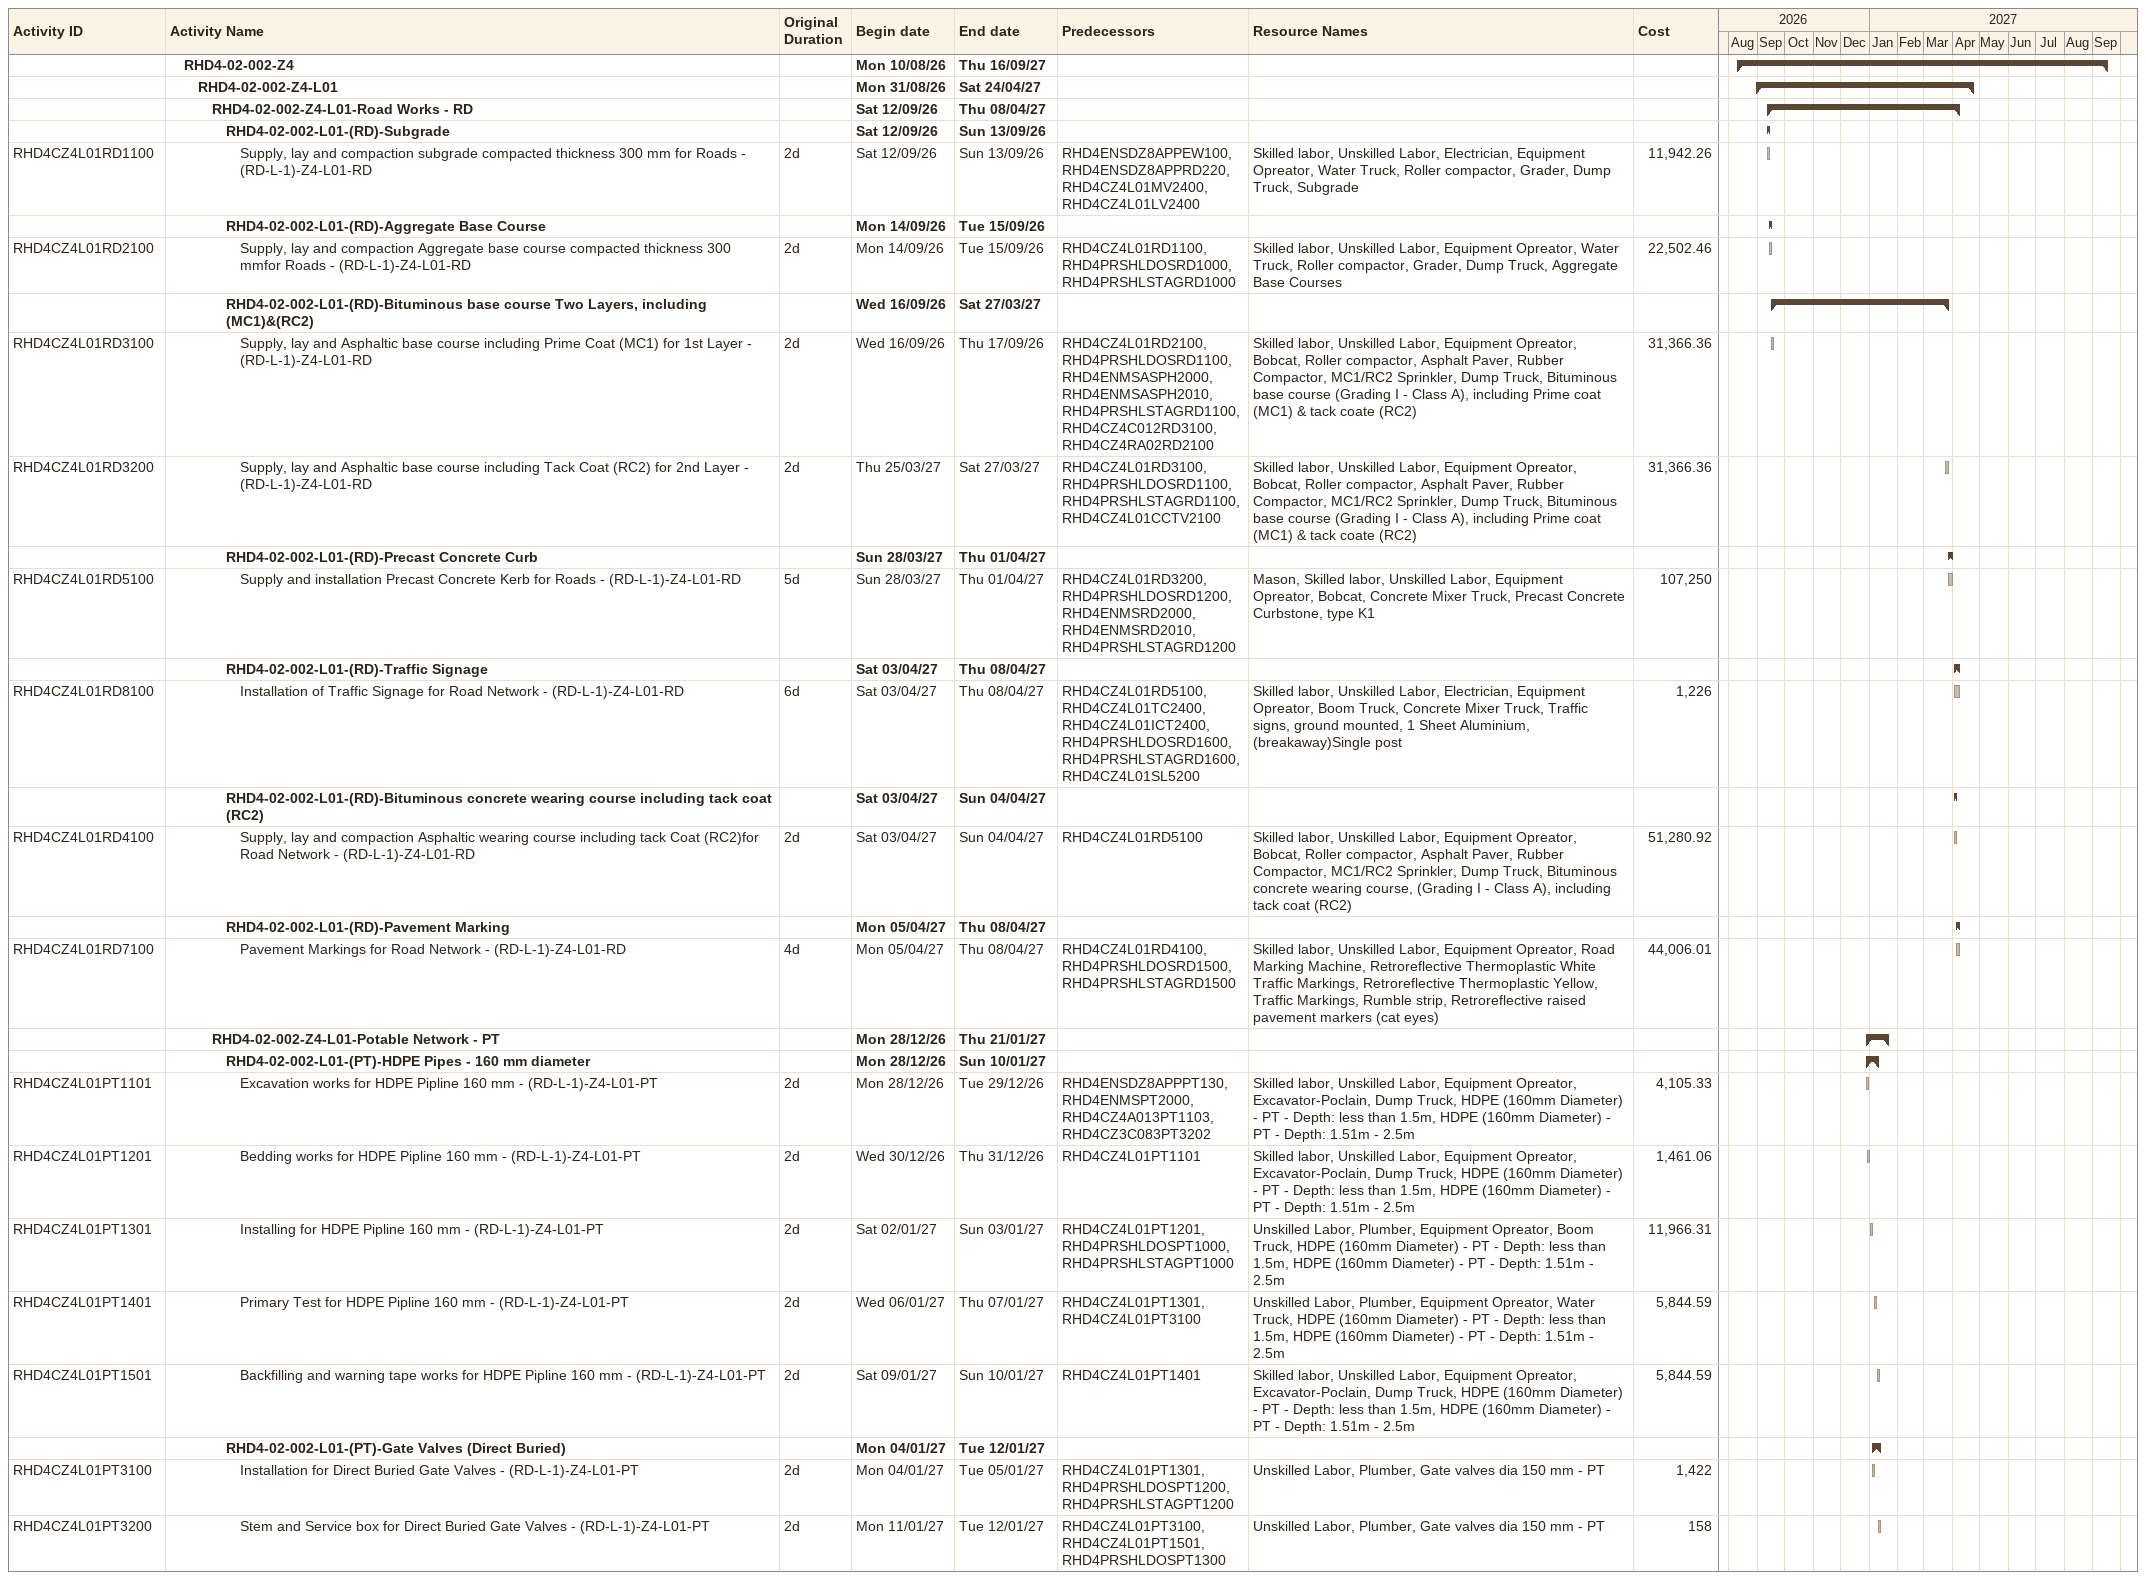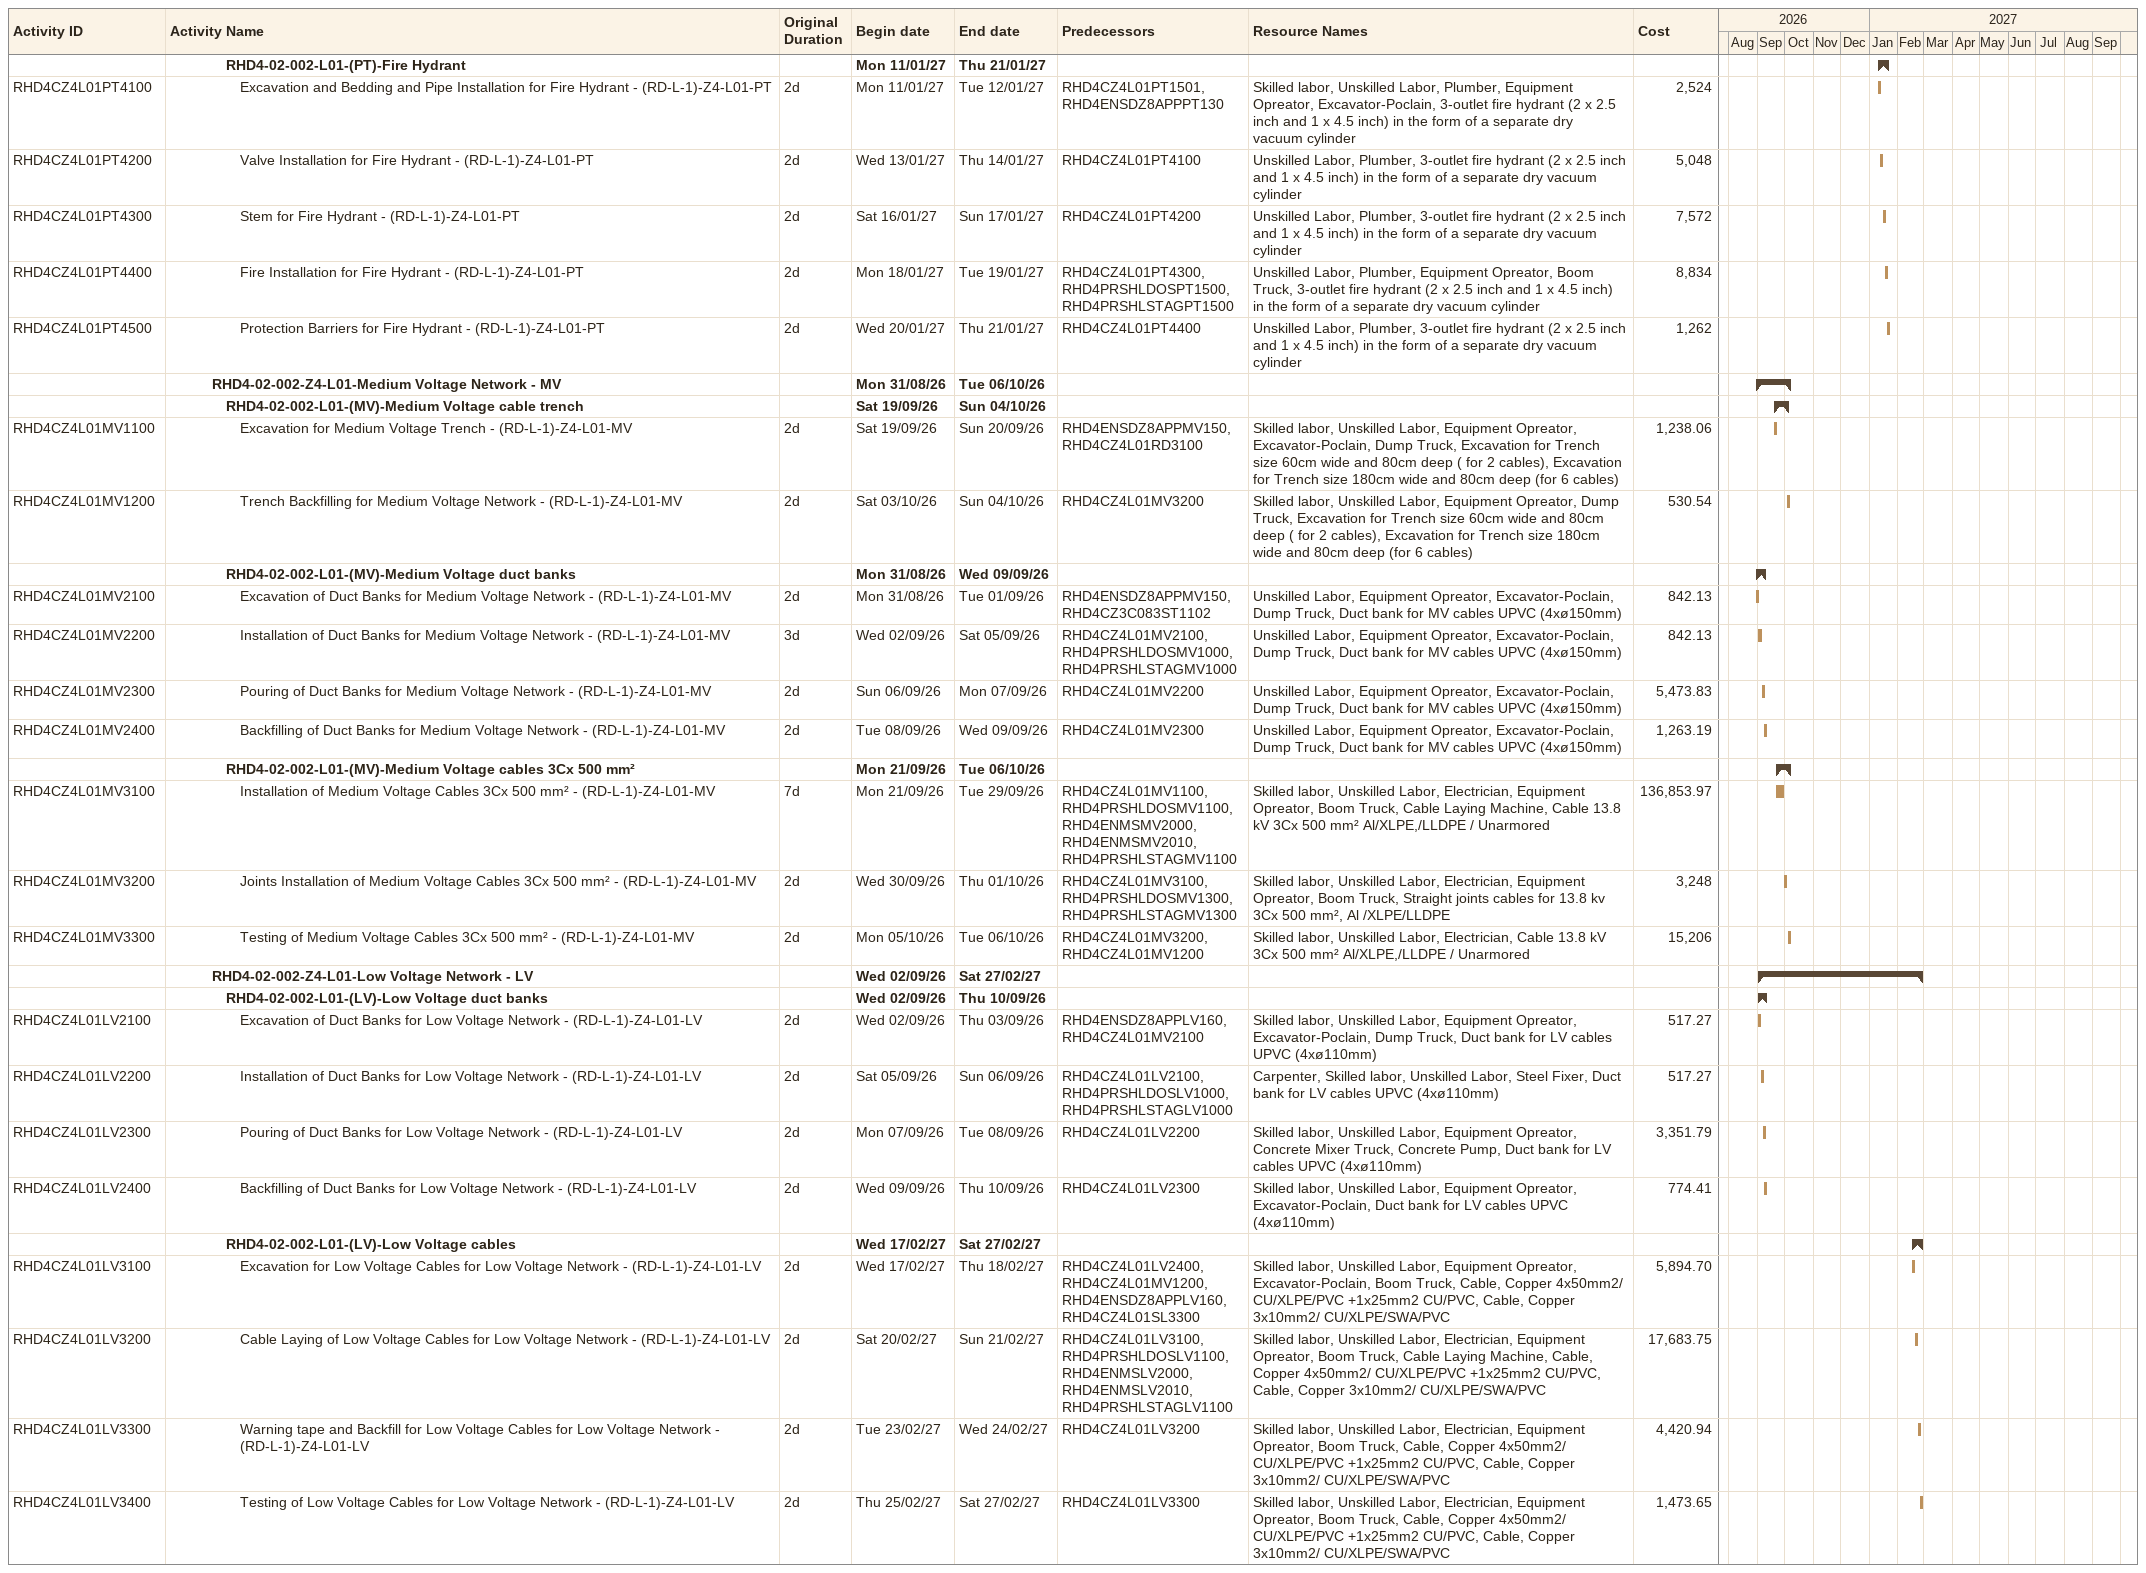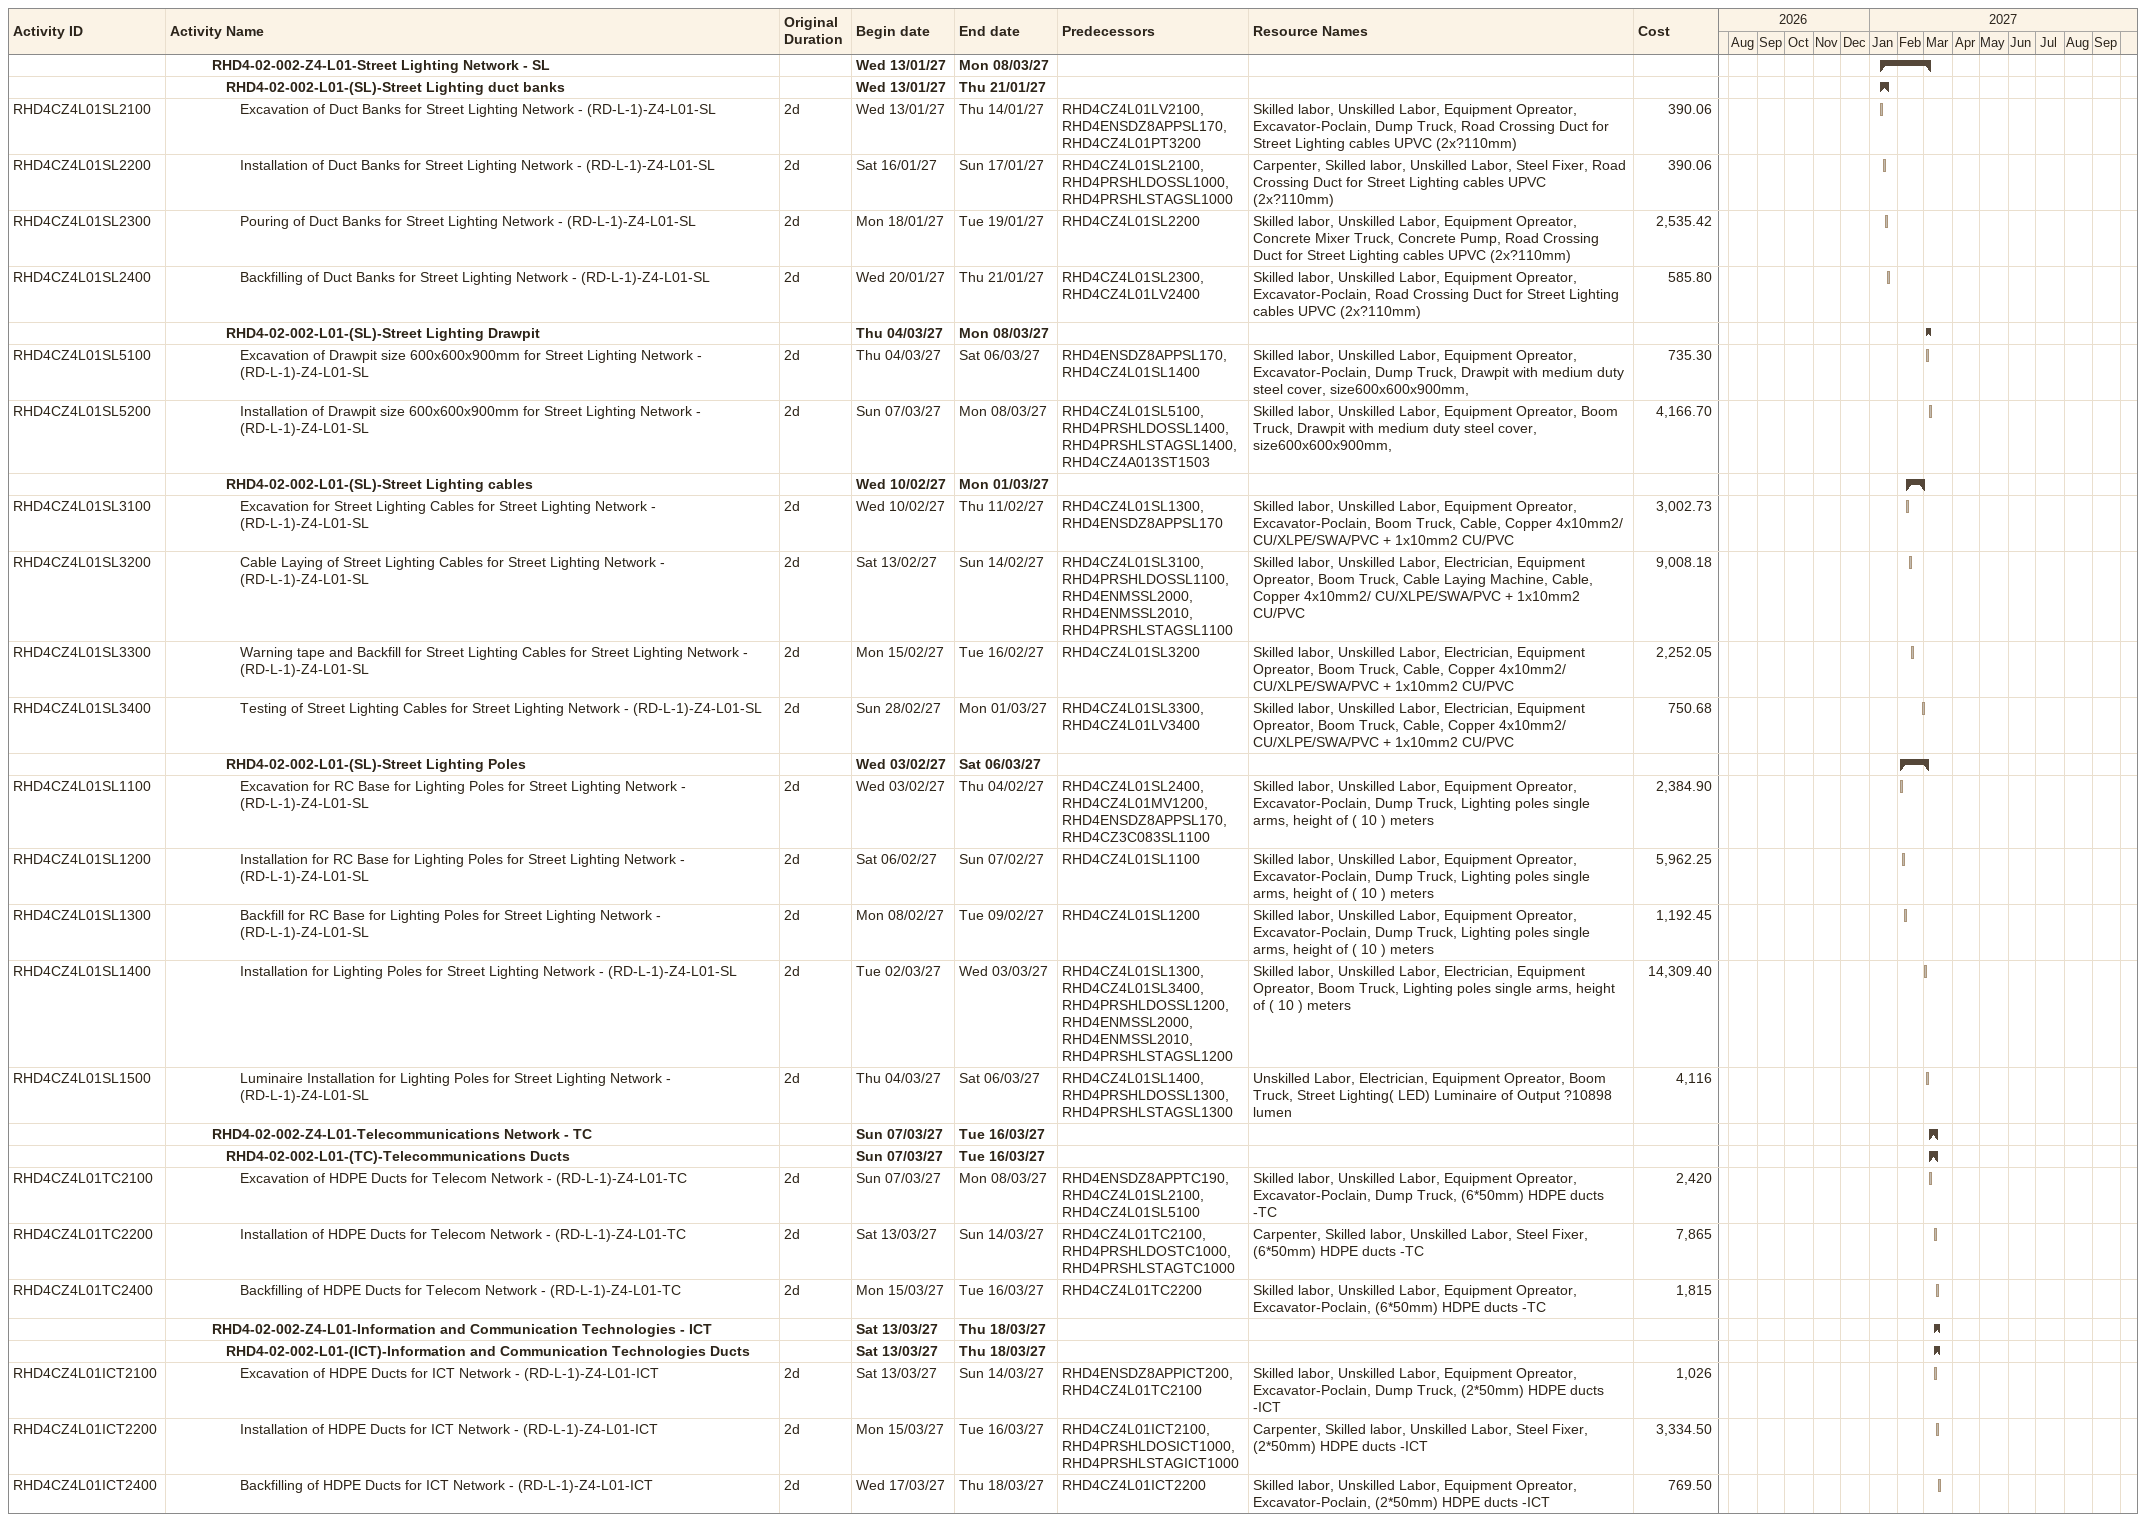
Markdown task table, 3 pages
| ID | Level | Task | Original duration | Start | Finish | Predecessors | Resources | Cost |
|---|---|---|---|---|---|---|---|---|
|  | 2 | **RHD4-02-002-Z4** |  | 2026-08-10 | 2027-09-16 |  |  |  |
|  | 3 | **RHD4-02-002-Z4-L01** |  | 2026-08-31 | 2027-04-24 |  |  |  |
|  | 4 | **RHD4-02-002-Z4-L01-Road Works - RD** |  | 2026-09-12 | 2027-04-08 |  |  |  |
|  | 5 | **RHD4-02-002-L01-(RD)-Subgrade** |  | 2026-09-12 | 2026-09-13 |  |  |  |
| RHD4CZ4L01RD1100 | 6 | Supply, lay and compaction subgrade compacted thickness 300 mm for Roads - (RD-L-1)-Z4-L01-RD | 2d | 2026-09-12 | 2026-09-13 | RHD4ENSDZ8APPEW100, RHD4ENSDZ8APPRD220, RHD4CZ4L01MV2400, RHD4CZ4L01LV2400 | Skilled labor, Unskilled Labor, Electrician, Equipment Opreator, Water Truck, Roller compactor, Grader, Dump Truck, Subgrade | 11942.26 |
|  | 5 | **RHD4-02-002-L01-(RD)-Aggregate Base Course** |  | 2026-09-14 | 2026-09-15 |  |  |  |
| RHD4CZ4L01RD2100 | 6 | Supply, lay and compaction Aggregate base course compacted thickness 300 mmfor Roads - (RD-L-1)-Z4-L01-RD | 2d | 2026-09-14 | 2026-09-15 | RHD4CZ4L01RD1100, RHD4PRSHLDOSRD1000, RHD4PRSHLSTAGRD1000 | Skilled labor, Unskilled Labor, Equipment Opreator, Water Truck, Roller compactor, Grader, Dump Truck, Aggregate Base Courses | 22502.46 |
|  | 5 | **RHD4-02-002-L01-(RD)-Bituminous base course Two Layers, including (MC1)&(RC2)** |  | 2026-09-16 | 2027-03-27 |  |  |  |
| RHD4CZ4L01RD3100 | 6 | Supply, lay and Asphaltic base course including Prime Coat (MC1) for 1st Layer - (RD-L-1)-Z4-L01-RD | 2d | 2026-09-16 | 2026-09-17 | RHD4CZ4L01RD2100, RHD4PRSHLDOSRD1100, RHD4ENMSASPH2000, RHD4ENMSASPH2010, RHD4PRSHLSTAGRD1100, RHD4CZ4C012RD3100, RHD4CZ4RA02RD2100 | Skilled labor, Unskilled Labor, Equipment Opreator, Bobcat, Roller compactor, Asphalt Paver, Rubber Compactor, MC1/RC2 Sprinkler, Dump Truck, Bituminous base course (Grading I - Class A), including Prime coat (MC1) & tack coate (RC2) | 31366.36 |
| RHD4CZ4L01RD3200 | 6 | Supply, lay and Asphaltic base course including Tack Coat (RC2) for 2nd Layer - (RD-L-1)-Z4-L01-RD | 2d | 2027-03-25 | 2027-03-27 | RHD4CZ4L01RD3100, RHD4PRSHLDOSRD1100, RHD4PRSHLSTAGRD1100, RHD4CZ4L01CCTV2100 | Skilled labor, Unskilled Labor, Equipment Opreator, Bobcat, Roller compactor, Asphalt Paver, Rubber Compactor, MC1/RC2 Sprinkler, Dump Truck, Bituminous base course (Grading I - Class A), including Prime coat (MC1) & tack coate (RC2) | 31366.36 |
|  | 5 | **RHD4-02-002-L01-(RD)-Precast Concrete Curb** |  | 2027-03-28 | 2027-04-01 |  |  |  |
| RHD4CZ4L01RD5100 | 6 | Supply and installation Precast Concrete Kerb for Roads - (RD-L-1)-Z4-L01-RD | 5d | 2027-03-28 | 2027-04-01 | RHD4CZ4L01RD3200, RHD4PRSHLDOSRD1200, RHD4ENMSRD2000, RHD4ENMSRD2010, RHD4PRSHLSTAGRD1200 | Mason, Skilled labor, Unskilled Labor, Equipment Opreator, Bobcat, Concrete Mixer Truck, Precast Concrete Curbstone, type K1 | 107250 |
|  | 5 | **RHD4-02-002-L01-(RD)-Traffic Signage** |  | 2027-04-03 | 2027-04-08 |  |  |  |
| RHD4CZ4L01RD8100 | 6 | Installation of Traffic Signage for Road Network - (RD-L-1)-Z4-L01-RD | 6d | 2027-04-03 | 2027-04-08 | RHD4CZ4L01RD5100, RHD4CZ4L01TC2400, RHD4CZ4L01ICT2400, RHD4PRSHLDOSRD1600, RHD4PRSHLSTAGRD1600, RHD4CZ4L01SL5200 | Skilled labor, Unskilled Labor, Electrician, Equipment Opreator, Boom Truck, Concrete Mixer Truck, Traffic signs, ground mounted, 1 Sheet Aluminium, (breakaway)Single post | 1226 |
|  | 5 | **RHD4-02-002-L01-(RD)-Bituminous concrete wearing course including tack coat (RC2)** |  | 2027-04-03 | 2027-04-04 |  |  |  |
| RHD4CZ4L01RD4100 | 6 | Supply, lay and compaction Asphaltic wearing course including tack Coat (RC2)for Road Network - (RD-L-1)-Z4-L01-RD | 2d | 2027-04-03 | 2027-04-04 | RHD4CZ4L01RD5100 | Skilled labor, Unskilled Labor, Equipment Opreator, Bobcat, Roller compactor, Asphalt Paver, Rubber Compactor, MC1/RC2 Sprinkler, Dump Truck, Bituminous concrete wearing course, (Grading I - Class A), including tack coat (RC2) | 51280.92 |
|  | 5 | **RHD4-02-002-L01-(RD)-Pavement Marking** |  | 2027-04-05 | 2027-04-08 |  |  |  |
| RHD4CZ4L01RD7100 | 6 | Pavement Markings for Road Network - (RD-L-1)-Z4-L01-RD | 4d | 2027-04-05 | 2027-04-08 | RHD4CZ4L01RD4100, RHD4PRSHLDOSRD1500, RHD4PRSHLSTAGRD1500 | Skilled labor, Unskilled Labor, Equipment Opreator, Road Marking Machine, Retroreflective Thermoplastic White Traffic Markings, Retroreflective Thermoplastic Yellow, Traffic Markings, Rumble strip, Retroreflective raised pavement markers (cat eyes) | 44006.01 |
|  | 4 | **RHD4-02-002-Z4-L01-Potable Network - PT** |  | 2026-12-28 | 2027-01-21 |  |  |  |
|  | 5 | **RHD4-02-002-L01-(PT)-HDPE Pipes - 160 mm diameter** |  | 2026-12-28 | 2027-01-10 |  |  |  |
| RHD4CZ4L01PT1101 | 6 | Excavation works for HDPE Pipline 160 mm - (RD-L-1)-Z4-L01-PT | 2d | 2026-12-28 | 2026-12-29 | RHD4ENSDZ8APPPT130, RHD4ENMSPT2000, RHD4CZ4A013PT1103, RHD4CZ3C083PT3202 | Skilled labor, Unskilled Labor, Equipment Opreator, Excavator-Poclain, Dump Truck, HDPE (160mm Diameter) - PT - Depth: less than 1.5m, HDPE (160mm Diameter) - PT - Depth: 1.51m - 2.5m | 4105.33 |
| RHD4CZ4L01PT1201 | 6 | Bedding works for HDPE Pipline 160 mm - (RD-L-1)-Z4-L01-PT | 2d | 2026-12-30 | 2026-12-31 | RHD4CZ4L01PT1101 | Skilled labor, Unskilled Labor, Equipment Opreator, Excavator-Poclain, Dump Truck, HDPE (160mm Diameter) - PT - Depth: less than 1.5m, HDPE (160mm Diameter) - PT - Depth: 1.51m - 2.5m | 1461.06 |
| RHD4CZ4L01PT1301 | 6 | Installing for HDPE Pipline 160 mm - (RD-L-1)-Z4-L01-PT | 2d | 2027-01-02 | 2027-01-03 | RHD4CZ4L01PT1201, RHD4PRSHLDOSPT1000, RHD4PRSHLSTAGPT1000 | Unskilled Labor, Plumber, Equipment Opreator, Boom Truck, HDPE (160mm Diameter) - PT - Depth: less than 1.5m, HDPE (160mm Diameter) - PT - Depth: 1.51m - 2.5m | 11966.31 |
| RHD4CZ4L01PT1401 | 6 | Primary Test for HDPE Pipline 160 mm - (RD-L-1)-Z4-L01-PT | 2d | 2027-01-06 | 2027-01-07 | RHD4CZ4L01PT1301, RHD4CZ4L01PT3100 | Unskilled Labor, Plumber, Equipment Opreator, Water Truck, HDPE (160mm Diameter) - PT - Depth: less than 1.5m, HDPE (160mm Diameter) - PT - Depth: 1.51m - 2.5m | 5844.59 |
| RHD4CZ4L01PT1501 | 6 | Backfilling and warning tape works for HDPE Pipline 160 mm - (RD-L-1)-Z4-L01-PT | 2d | 2027-01-09 | 2027-01-10 | RHD4CZ4L01PT1401 | Skilled labor, Unskilled Labor, Equipment Opreator, Excavator-Poclain, Dump Truck, HDPE (160mm Diameter) - PT - Depth: less than 1.5m, HDPE (160mm Diameter) - PT - Depth: 1.51m - 2.5m | 5844.59 |
|  | 5 | **RHD4-02-002-L01-(PT)-Gate Valves (Direct Buried)** |  | 2027-01-04 | 2027-01-12 |  |  |  |
| RHD4CZ4L01PT3100 | 6 | Installation for Direct Buried Gate Valves - (RD-L-1)-Z4-L01-PT | 2d | 2027-01-04 | 2027-01-05 | RHD4CZ4L01PT1301, RHD4PRSHLDOSPT1200, RHD4PRSHLSTAGPT1200 | Unskilled Labor, Plumber, Gate valves dia 150 mm - PT | 1422 |
| RHD4CZ4L01PT3200 | 6 | Stem and Service box for Direct Buried Gate Valves - (RD-L-1)-Z4-L01-PT | 2d | 2027-01-11 | 2027-01-12 | RHD4CZ4L01PT3100, RHD4CZ4L01PT1501, RHD4PRSHLDOSPT1300 | Unskilled Labor, Plumber, Gate valves dia 150 mm - PT | 158 |
|  | 5 | **RHD4-02-002-L01-(PT)-Fire Hydrant** |  | 2027-01-11 | 2027-01-21 |  |  |  |
| RHD4CZ4L01PT4100 | 6 | Excavation and Bedding and Pipe Installation for Fire Hydrant - (RD-L-1)-Z4-L01-PT | 2d | 2027-01-11 | 2027-01-12 | RHD4CZ4L01PT1501, RHD4ENSDZ8APPPT130 | Skilled labor, Unskilled Labor, Plumber, Equipment Opreator, Excavator-Poclain, 3-outlet fire hydrant (2 x 2.5 inch and 1 x 4.5 inch) in the form of a separate dry vacuum cylinder | 2524 |
| RHD4CZ4L01PT4200 | 6 | Valve Installation for Fire Hydrant - (RD-L-1)-Z4-L01-PT | 2d | 2027-01-13 | 2027-01-14 | RHD4CZ4L01PT4100 | Unskilled Labor, Plumber, 3-outlet fire hydrant (2 x 2.5 inch and 1 x 4.5 inch) in the form of a separate dry vacuum cylinder | 5048 |
| RHD4CZ4L01PT4300 | 6 | Stem for Fire Hydrant - (RD-L-1)-Z4-L01-PT | 2d | 2027-01-16 | 2027-01-17 | RHD4CZ4L01PT4200 | Unskilled Labor, Plumber, 3-outlet fire hydrant (2 x 2.5 inch and 1 x 4.5 inch) in the form of a separate dry vacuum cylinder | 7572 |
| RHD4CZ4L01PT4400 | 6 | Fire Installation for Fire Hydrant - (RD-L-1)-Z4-L01-PT | 2d | 2027-01-18 | 2027-01-19 | RHD4CZ4L01PT4300, RHD4PRSHLDOSPT1500, RHD4PRSHLSTAGPT1500 | Unskilled Labor, Plumber, Equipment Opreator, Boom Truck, 3-outlet fire hydrant (2 x 2.5 inch and 1 x 4.5 inch) in the form of a separate dry vacuum cylinder | 8834 |
| RHD4CZ4L01PT4500 | 6 | Protection Barriers for Fire Hydrant - (RD-L-1)-Z4-L01-PT | 2d | 2027-01-20 | 2027-01-21 | RHD4CZ4L01PT4400 | Unskilled Labor, Plumber, 3-outlet fire hydrant (2 x 2.5 inch and 1 x 4.5 inch) in the form of a separate dry vacuum cylinder | 1262 |
|  | 4 | **RHD4-02-002-Z4-L01-Medium Voltage Network - MV** |  | 2026-08-31 | 2026-10-06 |  |  |  |
|  | 5 | **RHD4-02-002-L01-(MV)-Medium Voltage cable trench** |  | 2026-09-19 | 2026-10-04 |  |  |  |
| RHD4CZ4L01MV1100 | 6 | Excavation for Medium Voltage Trench - (RD-L-1)-Z4-L01-MV | 2d | 2026-09-19 | 2026-09-20 | RHD4ENSDZ8APPMV150, RHD4CZ4L01RD3100 | Skilled labor, Unskilled Labor, Equipment Opreator, Excavator-Poclain, Dump Truck, Excavation for Trench size 60cm wide and 80cm deep ( for 2 cables), Excavation for Trench size 180cm wide and 80cm deep (for 6 cables) | 1238.06 |
| RHD4CZ4L01MV1200 | 6 | Trench Backfilling for Medium Voltage Network - (RD-L-1)-Z4-L01-MV | 2d | 2026-10-03 | 2026-10-04 | RHD4CZ4L01MV3200 | Skilled labor, Unskilled Labor, Equipment Opreator, Dump Truck, Excavation for Trench size 60cm wide and 80cm deep ( for 2 cables), Excavation for Trench size 180cm wide and 80cm deep (for 6 cables) | 530.54 |
|  | 5 | **RHD4-02-002-L01-(MV)-Medium Voltage duct banks** |  | 2026-08-31 | 2026-09-09 |  |  |  |
| RHD4CZ4L01MV2100 | 6 | Excavation of Duct Banks for Medium Voltage Network - (RD-L-1)-Z4-L01-MV | 2d | 2026-08-31 | 2026-09-01 | RHD4ENSDZ8APPMV150, RHD4CZ3C083ST1102 | Unskilled Labor, Equipment Opreator, Excavator-Poclain, Dump Truck, Duct bank for MV cables UPVC (4xø150mm) | 842.13 |
| RHD4CZ4L01MV2200 | 6 | Installation of Duct Banks for Medium Voltage Network - (RD-L-1)-Z4-L01-MV | 3d | 2026-09-02 | 2026-09-05 | RHD4CZ4L01MV2100, RHD4PRSHLDOSMV1000, RHD4PRSHLSTAGMV1000 | Unskilled Labor, Equipment Opreator, Excavator-Poclain, Dump Truck, Duct bank for MV cables UPVC (4xø150mm) | 842.13 |
| RHD4CZ4L01MV2300 | 6 | Pouring of Duct Banks for Medium Voltage Network - (RD-L-1)-Z4-L01-MV | 2d | 2026-09-06 | 2026-09-07 | RHD4CZ4L01MV2200 | Unskilled Labor, Equipment Opreator, Excavator-Poclain, Dump Truck, Duct bank for MV cables UPVC (4xø150mm) | 5473.83 |
| RHD4CZ4L01MV2400 | 6 | Backfilling of Duct Banks for Medium Voltage Network - (RD-L-1)-Z4-L01-MV | 2d | 2026-09-08 | 2026-09-09 | RHD4CZ4L01MV2300 | Unskilled Labor, Equipment Opreator, Excavator-Poclain, Dump Truck, Duct bank for MV cables UPVC (4xø150mm) | 1263.19 |
|  | 5 | **RHD4-02-002-L01-(MV)-Medium Voltage cables 3Cx 500 mm²** |  | 2026-09-21 | 2026-10-06 |  |  |  |
| RHD4CZ4L01MV3100 | 6 | Installation of Medium Voltage Cables 3Cx 500 mm² - (RD-L-1)-Z4-L01-MV | 7d | 2026-09-21 | 2026-09-29 | RHD4CZ4L01MV1100, RHD4PRSHLDOSMV1100, RHD4ENMSMV2000, RHD4ENMSMV2010, RHD4PRSHLSTAGMV1100 | Skilled labor, Unskilled Labor, Electrician, Equipment Opreator, Boom Truck, Cable Laying Machine, Cable 13.8 kV 3Cx 500 mm² Al/XLPE,/LLDPE / Unarmored | 136853.97 |
| RHD4CZ4L01MV3200 | 6 | Joints Installation of Medium Voltage Cables 3Cx 500 mm² - (RD-L-1)-Z4-L01-MV | 2d | 2026-09-30 | 2026-10-01 | RHD4CZ4L01MV3100, RHD4PRSHLDOSMV1300, RHD4PRSHLSTAGMV1300 | Skilled labor, Unskilled Labor, Electrician, Equipment Opreator, Boom Truck, Straight joints cables for 13.8 kv 3Cx 500 mm², Al /XLPE/LLDPE | 3248 |
| RHD4CZ4L01MV3300 | 6 | Testing of Medium Voltage Cables 3Cx 500 mm² - (RD-L-1)-Z4-L01-MV | 2d | 2026-10-05 | 2026-10-06 | RHD4CZ4L01MV3200, RHD4CZ4L01MV1200 | Skilled labor, Unskilled Labor, Electrician, Cable 13.8 kV 3Cx 500 mm² Al/XLPE,/LLDPE / Unarmored | 15206 |
|  | 4 | **RHD4-02-002-Z4-L01-Low Voltage Network - LV** |  | 2026-09-02 | 2027-02-27 |  |  |  |
|  | 5 | **RHD4-02-002-L01-(LV)-Low Voltage duct banks** |  | 2026-09-02 | 2026-09-10 |  |  |  |
| RHD4CZ4L01LV2100 | 6 | Excavation of Duct Banks for Low Voltage Network - (RD-L-1)-Z4-L01-LV | 2d | 2026-09-02 | 2026-09-03 | RHD4ENSDZ8APPLV160, RHD4CZ4L01MV2100 | Skilled labor, Unskilled Labor, Equipment Opreator, Excavator-Poclain, Dump Truck, Duct bank for LV cables UPVC (4xø110mm) | 517.27 |
| RHD4CZ4L01LV2200 | 6 | Installation of Duct Banks for Low Voltage Network - (RD-L-1)-Z4-L01-LV | 2d | 2026-09-05 | 2026-09-06 | RHD4CZ4L01LV2100, RHD4PRSHLDOSLV1000, RHD4PRSHLSTAGLV1000 | Carpenter, Skilled labor, Unskilled Labor, Steel Fixer, Duct bank for LV cables UPVC (4xø110mm) | 517.27 |
| RHD4CZ4L01LV2300 | 6 | Pouring of Duct Banks for Low Voltage Network - (RD-L-1)-Z4-L01-LV | 2d | 2026-09-07 | 2026-09-08 | RHD4CZ4L01LV2200 | Skilled labor, Unskilled Labor, Equipment Opreator, Concrete Mixer Truck, Concrete Pump, Duct bank for LV cables UPVC (4xø110mm) | 3351.79 |
| RHD4CZ4L01LV2400 | 6 | Backfilling of Duct Banks for Low Voltage Network - (RD-L-1)-Z4-L01-LV | 2d | 2026-09-09 | 2026-09-10 | RHD4CZ4L01LV2300 | Skilled labor, Unskilled Labor, Equipment Opreator, Excavator-Poclain, Duct bank for LV cables UPVC (4xø110mm) | 774.41 |
|  | 5 | **RHD4-02-002-L01-(LV)-Low Voltage cables** |  | 2027-02-17 | 2027-02-27 |  |  |  |
| RHD4CZ4L01LV3100 | 6 | Excavation for Low Voltage Cables for Low Voltage Network - (RD-L-1)-Z4-L01-LV | 2d | 2027-02-17 | 2027-02-18 | RHD4CZ4L01LV2400, RHD4CZ4L01MV1200, RHD4ENSDZ8APPLV160, RHD4CZ4L01SL3300 | Skilled labor, Unskilled Labor, Equipment Opreator, Excavator-Poclain, Boom Truck, Cable, Copper 4x50mm2/ CU/XLPE/PVC +1x25mm2 CU/PVC, Cable, Copper 3x10mm2/ CU/XLPE/SWA/PVC | 5894.70 |
| RHD4CZ4L01LV3200 | 6 | Cable Laying of Low Voltage Cables for Low Voltage Network - (RD-L-1)-Z4-L01-LV | 2d | 2027-02-20 | 2027-02-21 | RHD4CZ4L01LV3100, RHD4PRSHLDOSLV1100, RHD4ENMSLV2000, RHD4ENMSLV2010, RHD4PRSHLSTAGLV1100 | Skilled labor, Unskilled Labor, Electrician, Equipment Opreator, Boom Truck, Cable Laying Machine, Cable, Copper 4x50mm2/ CU/XLPE/PVC +1x25mm2 CU/PVC, Cable, Copper 3x10mm2/ CU/XLPE/SWA/PVC | 17683.75 |
| RHD4CZ4L01LV3300 | 6 | Warning tape and Backfill for Low Voltage Cables for Low Voltage Network - (RD-L-1)-Z4-L01-LV | 2d | 2027-02-23 | 2027-02-24 | RHD4CZ4L01LV3200 | Skilled labor, Unskilled Labor, Electrician, Equipment Opreator, Boom Truck, Cable, Copper 4x50mm2/ CU/XLPE/PVC +1x25mm2 CU/PVC, Cable, Copper 3x10mm2/ CU/XLPE/SWA/PVC | 4420.94 |
| RHD4CZ4L01LV3400 | 6 | Testing of Low Voltage Cables for Low Voltage Network - (RD-L-1)-Z4-L01-LV | 2d | 2027-02-25 | 2027-02-27 | RHD4CZ4L01LV3300 | Skilled labor, Unskilled Labor, Electrician, Equipment Opreator, Boom Truck, Cable, Copper 4x50mm2/ CU/XLPE/PVC +1x25mm2 CU/PVC, Cable, Copper 3x10mm2/ CU/XLPE/SWA/PVC | 1473.65 |
|  | 4 | **RHD4-02-002-Z4-L01-Street Lighting Network - SL** |  | 2027-01-13 | 2027-03-08 |  |  |  |
|  | 5 | **RHD4-02-002-L01-(SL)-Street Lighting duct banks** |  | 2027-01-13 | 2027-01-21 |  |  |  |
| RHD4CZ4L01SL2100 | 6 | Excavation of Duct Banks for Street Lighting Network - (RD-L-1)-Z4-L01-SL | 2d | 2027-01-13 | 2027-01-14 | RHD4CZ4L01LV2100, RHD4ENSDZ8APPSL170, RHD4CZ4L01PT3200 | Skilled labor, Unskilled Labor, Equipment Opreator, Excavator-Poclain, Dump Truck, Road Crossing Duct for Street Lighting cables UPVC (2x?110mm) | 390.06 |
| RHD4CZ4L01SL2200 | 6 | Installation of Duct Banks for Street Lighting Network - (RD-L-1)-Z4-L01-SL | 2d | 2027-01-16 | 2027-01-17 | RHD4CZ4L01SL2100, RHD4PRSHLDOSSL1000, RHD4PRSHLSTAGSL1000 | Carpenter, Skilled labor, Unskilled Labor, Steel Fixer, Road Crossing Duct for Street Lighting cables UPVC (2x?110mm) | 390.06 |
| RHD4CZ4L01SL2300 | 6 | Pouring of Duct Banks for Street Lighting Network - (RD-L-1)-Z4-L01-SL | 2d | 2027-01-18 | 2027-01-19 | RHD4CZ4L01SL2200 | Skilled labor, Unskilled Labor, Equipment Opreator, Concrete Mixer Truck, Concrete Pump, Road Crossing Duct for Street Lighting cables UPVC (2x?110mm) | 2535.42 |
| RHD4CZ4L01SL2400 | 6 | Backfilling of Duct Banks for Street Lighting Network - (RD-L-1)-Z4-L01-SL | 2d | 2027-01-20 | 2027-01-21 | RHD4CZ4L01SL2300, RHD4CZ4L01LV2400 | Skilled labor, Unskilled Labor, Equipment Opreator, Excavator-Poclain, Road Crossing Duct for Street Lighting cables UPVC (2x?110mm) | 585.80 |
|  | 5 | **RHD4-02-002-L01-(SL)-Street Lighting Drawpit** |  | 2027-03-04 | 2027-03-08 |  |  |  |
| RHD4CZ4L01SL5100 | 6 | Excavation of Drawpit size 600x600x900mm for Street Lighting Network - (RD-L-1)-Z4-L01-SL | 2d | 2027-03-04 | 2027-03-06 | RHD4ENSDZ8APPSL170, RHD4CZ4L01SL1400 | Skilled labor, Unskilled Labor, Equipment Opreator, Excavator-Poclain, Dump Truck, Drawpit with medium duty steel cover, size600x600x900mm, | 735.30 |
| RHD4CZ4L01SL5200 | 6 | Installation of Drawpit size 600x600x900mm for Street Lighting Network - (RD-L-1)-Z4-L01-SL | 2d | 2027-03-07 | 2027-03-08 | RHD4CZ4L01SL5100, RHD4PRSHLDOSSL1400, RHD4PRSHLSTAGSL1400, RHD4CZ4A013ST1503 | Skilled labor, Unskilled Labor, Equipment Opreator, Boom Truck, Drawpit with medium duty steel cover, size600x600x900mm, | 4166.70 |
|  | 5 | **RHD4-02-002-L01-(SL)-Street Lighting cables** |  | 2027-02-10 | 2027-03-01 |  |  |  |
| RHD4CZ4L01SL3100 | 6 | Excavation for Street Lighting Cables for Street Lighting Network - (RD-L-1)-Z4-L01-SL | 2d | 2027-02-10 | 2027-02-11 | RHD4CZ4L01SL1300, RHD4ENSDZ8APPSL170 | Skilled labor, Unskilled Labor, Equipment Opreator, Excavator-Poclain, Boom Truck, Cable, Copper 4x10mm2/ CU/XLPE/SWA/PVC + 1x10mm2 CU/PVC | 3002.73 |
| RHD4CZ4L01SL3200 | 6 | Cable Laying of Street Lighting Cables for Street Lighting Network - (RD-L-1)-Z4-L01-SL | 2d | 2027-02-13 | 2027-02-14 | RHD4CZ4L01SL3100, RHD4PRSHLDOSSL1100, RHD4ENMSSL2000, RHD4ENMSSL2010, RHD4PRSHLSTAGSL1100 | Skilled labor, Unskilled Labor, Electrician, Equipment Opreator, Boom Truck, Cable Laying Machine, Cable, Copper 4x10mm2/ CU/XLPE/SWA/PVC + 1x10mm2 CU/PVC | 9008.18 |
| RHD4CZ4L01SL3300 | 6 | Warning tape and Backfill for Street Lighting Cables for Street Lighting Network - (RD-L-1)-Z4-L01-SL | 2d | 2027-02-15 | 2027-02-16 | RHD4CZ4L01SL3200 | Skilled labor, Unskilled Labor, Electrician, Equipment Opreator, Boom Truck, Cable, Copper 4x10mm2/ CU/XLPE/SWA/PVC + 1x10mm2 CU/PVC | 2252.05 |
| RHD4CZ4L01SL3400 | 6 | Testing of Street Lighting Cables for Street Lighting Network - (RD-L-1)-Z4-L01-SL | 2d | 2027-02-28 | 2027-03-01 | RHD4CZ4L01SL3300, RHD4CZ4L01LV3400 | Skilled labor, Unskilled Labor, Electrician, Equipment Opreator, Boom Truck, Cable, Copper 4x10mm2/ CU/XLPE/SWA/PVC + 1x10mm2 CU/PVC | 750.68 |
|  | 5 | **RHD4-02-002-L01-(SL)-Street Lighting Poles** |  | 2027-02-03 | 2027-03-06 |  |  |  |
| RHD4CZ4L01SL1100 | 6 | Excavation for RC Base for Lighting Poles for Street Lighting Network - (RD-L-1)-Z4-L01-SL | 2d | 2027-02-03 | 2027-02-04 | RHD4CZ4L01SL2400, RHD4CZ4L01MV1200, RHD4ENSDZ8APPSL170, RHD4CZ3C083SL1100 | Skilled labor, Unskilled Labor, Equipment Opreator, Excavator-Poclain, Dump Truck, Lighting poles single arms, height of ( 10 ) meters | 2384.90 |
| RHD4CZ4L01SL1200 | 6 | Installation for RC Base for Lighting Poles for Street Lighting Network - (RD-L-1)-Z4-L01-SL | 2d | 2027-02-06 | 2027-02-07 | RHD4CZ4L01SL1100 | Skilled labor, Unskilled Labor, Equipment Opreator, Excavator-Poclain, Dump Truck, Lighting poles single arms, height of ( 10 ) meters | 5962.25 |
| RHD4CZ4L01SL1300 | 6 | Backfill for RC Base for Lighting Poles for Street Lighting Network - (RD-L-1)-Z4-L01-SL | 2d | 2027-02-08 | 2027-02-09 | RHD4CZ4L01SL1200 | Skilled labor, Unskilled Labor, Equipment Opreator, Excavator-Poclain, Dump Truck, Lighting poles single arms, height of ( 10 ) meters | 1192.45 |
| RHD4CZ4L01SL1400 | 6 | Installation for Lighting Poles for Street Lighting Network - (RD-L-1)-Z4-L01-SL | 2d | 2027-03-02 | 2027-03-03 | RHD4CZ4L01SL1300, RHD4CZ4L01SL3400, RHD4PRSHLDOSSL1200, RHD4ENMSSL2000, RHD4ENMSSL2010, RHD4PRSHLSTAGSL1200 | Skilled labor, Unskilled Labor, Electrician, Equipment Opreator, Boom Truck, Lighting poles single arms, height of ( 10 ) meters | 14309.40 |
| RHD4CZ4L01SL1500 | 6 | Luminaire Installation for Lighting Poles for Street Lighting Network - (RD-L-1)-Z4-L01-SL | 2d | 2027-03-04 | 2027-03-06 | RHD4CZ4L01SL1400, RHD4PRSHLDOSSL1300, RHD4PRSHLSTAGSL1300 | Unskilled Labor, Electrician, Equipment Opreator, Boom Truck, Street Lighting( LED) Luminaire of Output ?10898 lumen | 4116 |
|  | 4 | **RHD4-02-002-Z4-L01-Telecommunications Network - TC** |  | 2027-03-07 | 2027-03-16 |  |  |  |
|  | 5 | **RHD4-02-002-L01-(TC)-Telecommunications Ducts** |  | 2027-03-07 | 2027-03-16 |  |  |  |
| RHD4CZ4L01TC2100 | 6 | Excavation of HDPE Ducts for Telecom Network - (RD-L-1)-Z4-L01-TC | 2d | 2027-03-07 | 2027-03-08 | RHD4ENSDZ8APPTC190, RHD4CZ4L01SL2100, RHD4CZ4L01SL5100 | Skilled labor, Unskilled Labor, Equipment Opreator, Excavator-Poclain, Dump Truck, (6*50mm) HDPE ducts -TC | 2420 |
| RHD4CZ4L01TC2200 | 6 | Installation of HDPE Ducts for Telecom Network - (RD-L-1)-Z4-L01-TC | 2d | 2027-03-13 | 2027-03-14 | RHD4CZ4L01TC2100, RHD4PRSHLDOSTC1000, RHD4PRSHLSTAGTC1000 | Carpenter, Skilled labor, Unskilled Labor, Steel Fixer, (6*50mm) HDPE ducts -TC | 7865 |
| RHD4CZ4L01TC2400 | 6 | Backfilling of HDPE Ducts for Telecom Network - (RD-L-1)-Z4-L01-TC | 2d | 2027-03-15 | 2027-03-16 | RHD4CZ4L01TC2200 | Skilled labor, Unskilled Labor, Equipment Opreator, Excavator-Poclain, (6*50mm) HDPE ducts -TC | 1815 |
|  | 4 | **RHD4-02-002-Z4-L01-Information and Communication Technologies - ICT** |  | 2027-03-13 | 2027-03-18 |  |  |  |
|  | 5 | **RHD4-02-002-L01-(ICT)-Information and Communication Technologies Ducts** |  | 2027-03-13 | 2027-03-18 |  |  |  |
| RHD4CZ4L01ICT2100 | 6 | Excavation of HDPE Ducts for ICT Network - (RD-L-1)-Z4-L01-ICT | 2d | 2027-03-13 | 2027-03-14 | RHD4ENSDZ8APPICT200, RHD4CZ4L01TC2100 | Skilled labor, Unskilled Labor, Equipment Opreator, Excavator-Poclain, Dump Truck, (2*50mm) HDPE ducts -ICT | 1026 |
| RHD4CZ4L01ICT2200 | 6 | Installation of HDPE Ducts for ICT Network - (RD-L-1)-Z4-L01-ICT | 2d | 2027-03-15 | 2027-03-16 | RHD4CZ4L01ICT2100, RHD4PRSHLDOSICT1000, RHD4PRSHLSTAGICT1000 | Carpenter, Skilled labor, Unskilled Labor, Steel Fixer, (2*50mm) HDPE ducts -ICT | 3334.50 |
| RHD4CZ4L01ICT2400 | 6 | Backfilling of HDPE Ducts for ICT Network - (RD-L-1)-Z4-L01-ICT | 2d | 2027-03-17 | 2027-03-18 | RHD4CZ4L01ICT2200 | Skilled labor, Unskilled Labor, Equipment Opreator, Excavator-Poclain, (2*50mm) HDPE ducts -ICT | 769.50 |
